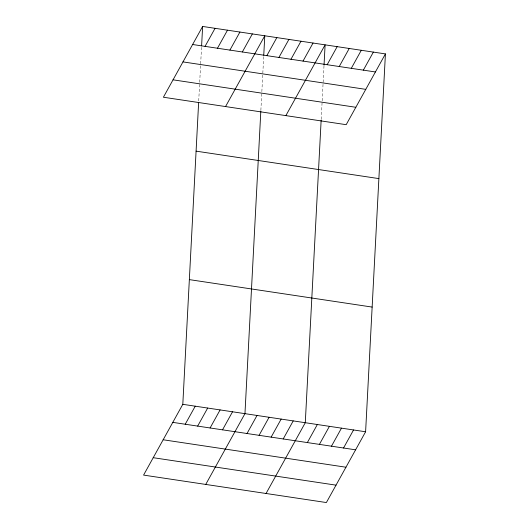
<?xml version="1.0" encoding="UTF-8"?>
<svg xmlns="http://www.w3.org/2000/svg" width="529" height="529" viewBox="0 0 529 529"><rect width="100%" height="100%" fill="white"/><g stroke="black" fill="none" stroke-linecap="round" stroke-linejoin="round"><path stroke-width="0.4" stroke-dasharray="2.65 1.98" d="M198.719 100.946L199.651 83.132M199.697 82.319L201.562 46.691M260.87 110.277L261.809 92.463M261.848 91.656L263.72 56.028M321.196 119.336L324.039 65.087"/><path stroke-width="0.79" d="M385.423 53.905L346.191 124.685L163.395 97.23L202.627 26.45L385.423 53.905L365.605 431.77L326.373 502.55L143.577 475.095L182.809 404.315L198.633 102.56M201.609 45.884L202.627 26.45M260.83 111.09L244.96 413.652L205.728 484.432M263.759 55.221L264.778 35.787L225.546 106.567M321.149 120.149L305.286 422.711L266.047 493.491M324.039 65.087L325.104 44.846L285.865 115.626M205.054 46.367L215.058 28.315M217.479 48.238L227.49 30.186M229.91 50.103L239.915 32.051M242.342 51.968L252.346 33.916M266.834 55.651L276.846 37.599M278.902 57.463L288.907 39.41M290.963 59.274L300.975 41.222M303.031 61.086L313.036 43.034M327.16 64.71L337.165 46.658M339.228 66.522L349.233 48.47M351.289 68.334L361.294 50.281M363.357 70.145L373.362 52.093M185.229 424.232L195.241 406.186M197.661 426.103L207.672 408.051M210.092 427.968L220.097 409.915M222.524 429.832L232.529 411.787M247.017 433.516L257.021 415.463M259.084 435.327L269.089 417.275M271.146 437.139L281.157 419.087M283.213 438.951L293.218 420.899M307.342 442.575L317.347 424.522M319.404 444.386L329.415 426.334M331.471 446.198L341.476 428.146M343.533 448.01L353.544 429.958M192.622 44.502L375.418 71.957M182.974 61.9L365.777 89.355M173.036 79.826L355.838 107.281M196.087 151.149L378.883 178.604M189.349 279.623L372.145 307.078M182.809 404.315L365.605 431.77M172.804 422.367L355.6 449.822M163.157 439.764L345.953 467.219M153.218 457.697L336.021 485.153"/></g></svg>
